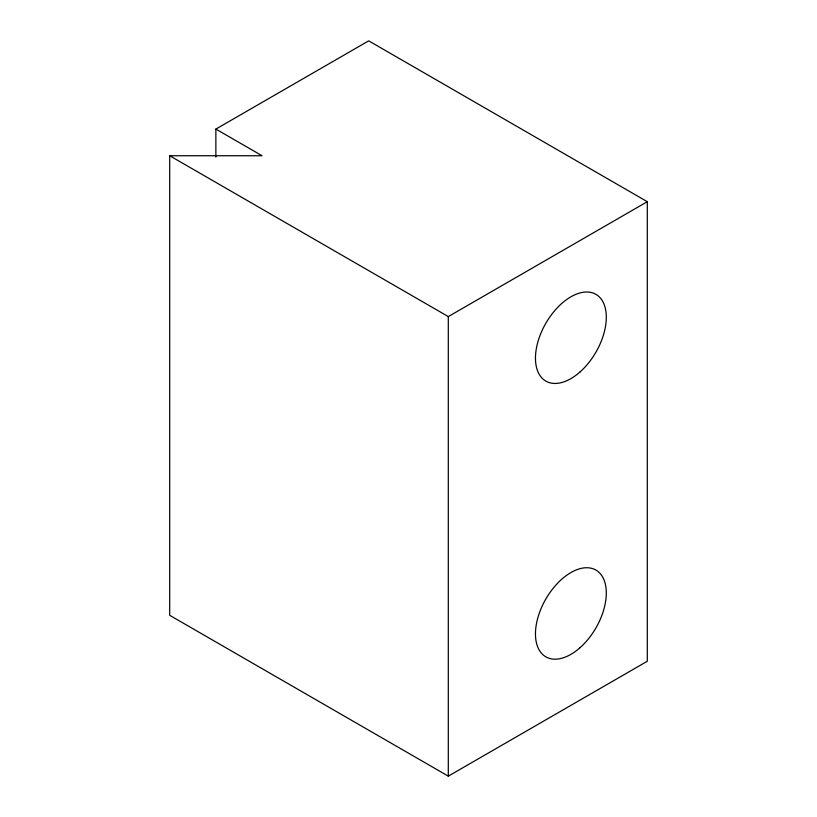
<?xml version="1.0" encoding="UTF-8"?>
<svg xmlns="http://www.w3.org/2000/svg" width="817" height="817" viewBox="0 0 817 817"><rect width="100%" height="100%" fill="white"/><g stroke="black" fill="none" stroke-linecap="round" stroke-linejoin="round"><path stroke-width="1.23" d="M215.872 129.086L368.702 40.85L647.299 201.697L647.299 661.259L448.298 776.15L169.701 615.303L169.701 155.741L262.043 155.741L215.872 129.086L215.872 157.089M169.701 155.741L448.298 316.587L647.299 201.697M448.298 316.587L448.298 776.15M580.05 371.939A50.092 28.922 -60 0 0 595.93 294.345A50.092 28.922 -60 0 0 536.667 346.898A50.092 28.922 -60 0 0 580.05 371.939M580.05 647.677A50.092 28.922 -60 0 0 595.93 570.082A50.092 28.922 -60 0 0 536.667 622.636A50.092 28.922 -60 0 0 580.05 647.677"/></g></svg>
